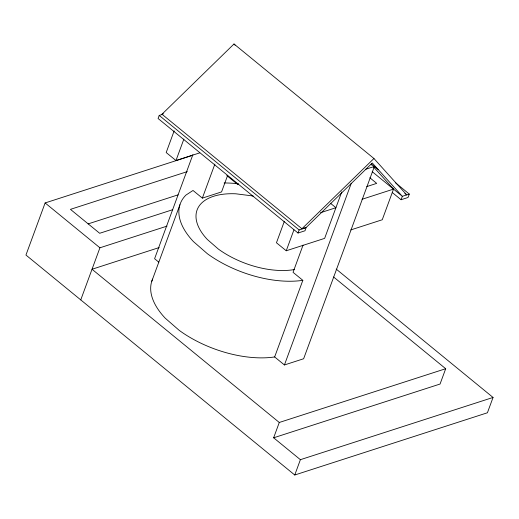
<?xml version="1.0" encoding="UTF-8"?>
<svg xmlns="http://www.w3.org/2000/svg" width="519" height="519" viewBox="0 0 519 519"><rect width="100%" height="100%" fill="white"/><g stroke="black" fill="none" stroke-linecap="round" stroke-linejoin="round"><path stroke-width="0.78" d="M192.432 155.356L45.121 202.948L25.95 255.05L294.753 475.008L487.412 412.774L493.05 397.45L336.163 269.063M80.756 299.898L99.92 247.797L167.027 226.115M162.687 114.31L159.21 115.432L158.081 118.501L298.029 233.018L304.984 230.773L306.113 227.705L299.152 229.956L298.029 233.018M174.163 130.859L166.19 152.541L175.98 160.546L199.789 152.852M175.98 160.546L183.882 139.066M192.912 154.578L154.597 258.715L158.808 262.16M151.756 281.337L179.944 204.72M365.94 169.175L374.387 166.45L303.634 358.759L284.431 364.961L274.648 356.955L302.837 280.331A82.086 42.766 20.2 0 1 207.392 253.739L193.431 241.582A82.086 42.766 20.2 0 1 185.938 195.092L193.016 190.467L202.358 198.115L214.879 164.088M227.685 175.279L221.561 191.913L202.358 198.115M284.354 221.289L276.452 242.769L286.241 250.774L324.641 238.37L341.723 191.939M286.241 250.774L293.942 229.846M303.064 245.104L293.047 272.326L302.837 280.331M284.431 364.961L351.272 183.291M493.05 397.45L300.391 459.685L273.643 437.796L279.28 422.472L445.698 368.717L333.594 276.984M373.771 167.183L393.525 189.111L382.25 219.758L350.76 229.93M294.753 475.008L300.391 459.685M392.267 192.523L401.077 199.731L402.329 196.318L409.29 194.074L395.484 182.772M409.29 194.074L408.038 197.48L401.077 199.731M445.698 368.717L440.06 384.041L273.643 437.796M372.22 171.679L402.329 196.318L372.298 162.985L306.32 227.335L301.922 228.756L161.98 114.238L233.998 43.992L373.946 158.509L406.727 194.897L404.852 193.36M301.922 228.756L373.946 158.509M161.98 114.238L163.446 113.765M187.314 171.601L70.441 209.358L99.68 233.284L172.723 209.682M88.126 223.897L178.088 194.839M159.171 247.557L92.032 269.251L279.28 422.472M366.751 186.593L376.697 183.376L369.833 177.758M320.554 212.686L335.916 207.723L330.415 203.214M362.035 199.283L393.525 189.111M371.332 163.946L378.306 169.648M159.21 115.432L299.152 229.956M226.777 175.539L237.987 184.712M45.121 202.948L99.92 247.797M371.098 164.218L372.168 165.405M233.998 43.992L235.075 45.179M274.648 356.955A82.086 42.766 20.2 0 1 179.204 330.356L165.243 318.199A82.086 42.766 20.2 0 1 152.599 279.105M224.117 182.986A82.086 42.766 20.2 0 1 238.481 183.804M294.597 269.523A64.155 33.424 20.2 0 1 218.291 249.016L207.386 239.519A64.155 33.424 20.2 0 1 235.853 193.801L251.449 195.786A64.155 33.424 20.2 0 1 253.72 196.273"/></g></svg>
